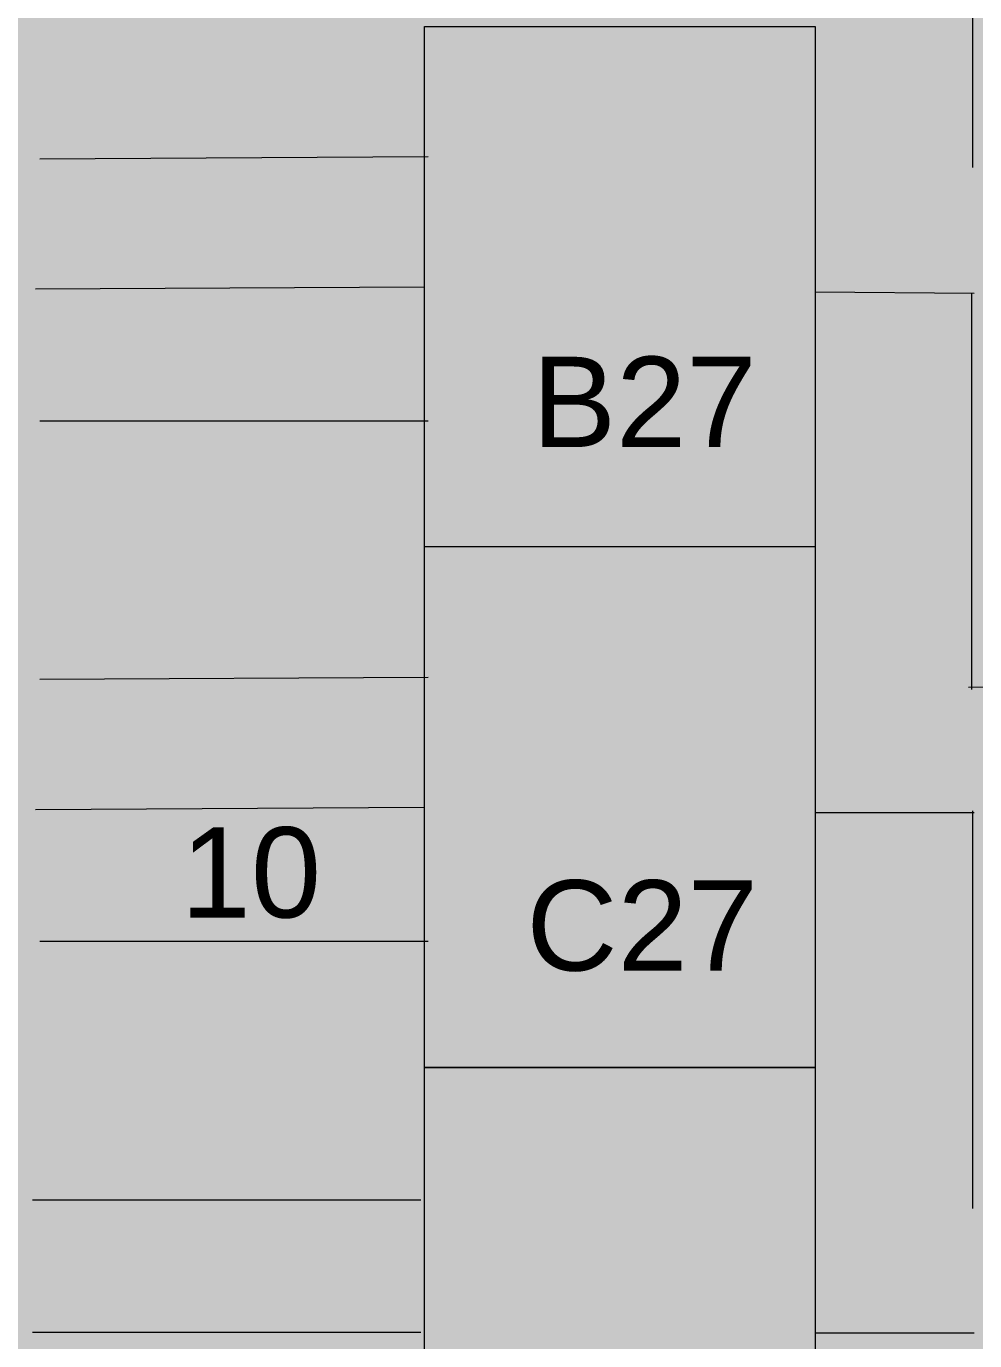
# Model space of a CAD drawing. Header units: millimetres. Extents: x 0 to 590, y 2 to 420.
# Drawn here: x 411.2 to 447.4, y 284.4 to 334.6 of the extents above; entities that cross this region are included whole.
import ezdxf
from ezdxf.xclip import XClip

# ---------------------------------------------------------------- set-up
doc = ezdxf.new("R2010")
doc.units = ezdxf.units.MM
doc.header["$MEASUREMENT"] = 0
doc.layers.get('0').update_dxf_attribs({"linetype": 'CONTINUOUS'})
doc.styles.add('Arial$001', font='arial.ttf', dxfattribs={"height": 3.452631})

# ---------------------------------------------------------------- blocks, each defined once
blk = doc.blocks.new('MF28FC3F0')
at = {"true_color": 0xffffff}
for points in [[(0, 420.2), (0, 2.206), (590.355, 2.206), (590.355, 420.2)], [(0, 420.2), (0, 2.437), (590.355, 2.437), (590.355, 420.2)]]:
    blk.add_hatch(color=0, dxfattribs=at).paths.add_polyline_path(points)

msp = doc.modelspace()

# ---------------------------------------------------------------- hatches: boundary and pattern name
at = {"true_color": 0xffffff}
for points in [[(426.424, 334.612), (426.424, 314.722), (441.342, 314.722), (441.342, 334.612)], [(426.424, 314.738), (426.424, 294.832), (441.342, 294.832), (441.342, 314.738)], [(426.424, 294.832), (426.424, 274.941), (441.342, 274.941), (441.342, 294.832)]]:
    msp.add_hatch(color=0, dxfattribs=at).paths.add_polyline_path(points)
at = {"true_color": 0x000007}
for points in [[(419.294, 330.924), (418.949, 330.924), (418.949, 333.18), (418.949, 333.18), (418.938, 333.171), (418.927, 333.163), (418.916, 333.154), (418.905, 333.146), (418.893, 333.137), (418.881, 333.128), (418.868, 333.118), (418.855, 333.109), (418.842, 333.1), (418.829, 333.09), (418.815, 333.08), (418.8, 333.071), (418.786, 333.061), (418.771, 333.051), (418.756, 333.041), (418.74, 333.031), (418.724, 333.021), (418.708, 333.011), (418.691, 333.001), (418.674, 332.99), (418.657, 332.98), (418.639, 332.97), (418.621, 332.96), (418.603, 332.949), (418.603, 332.949), (418.586, 332.939), (418.57, 332.929), (418.554, 332.919), (418.537, 332.909), (418.521, 332.9), (418.505, 332.891), (418.488, 332.881), (418.472, 332.872), (418.456, 332.864), (418.441, 332.855), (418.425, 332.846), (418.409, 332.838), (418.394, 332.83), (418.379, 332.822), (418.364, 332.814), (418.349, 332.807), (418.335, 332.799), (418.32, 332.792), (418.306, 332.785), (418.293, 332.778), (418.279, 332.771), (418.266, 332.764), (418.253, 332.758), (418.241, 332.752), (418.241, 333.097), (418.241, 333.097), (418.265, 333.11), (418.289, 333.122), (418.313, 333.135), (418.337, 333.148), (418.36, 333.161), (418.383, 333.175), (418.405, 333.188), (418.428, 333.202), (418.45, 333.216), (418.472, 333.229), (418.493, 333.244), (418.514, 333.258), (418.535, 333.272), (418.556, 333.287), (418.577, 333.302), (418.597, 333.317), (418.617, 333.332), (418.637, 333.347), (418.656, 333.363), (418.675, 333.379), (418.695, 333.395), (418.714, 333.411), (418.732, 333.427), (418.751, 333.443), (418.751, 333.443), (418.769, 333.46), (418.787, 333.476), (418.805, 333.493), (418.822, 333.509), (418.839, 333.525), (418.855, 333.542), (418.871, 333.558), (418.887, 333.574), (418.902, 333.591), (418.917, 333.607), (418.931, 333.623), (418.945, 333.639), (418.958, 333.655), (418.97, 333.67), (418.982, 333.686), (418.994, 333.702), (419.005, 333.717), (419.015, 333.733), (419.025, 333.748), (419.034, 333.763), (419.042, 333.778), (419.05, 333.793), (419.057, 333.807), (419.064, 333.822), (419.294, 333.822), (419.294, 330.924), (419.294, 333.822)], [(419.294, 310.704), (418.949, 310.704), (418.949, 312.977), (418.949, 312.977), (418.938, 312.966), (418.927, 312.956), (418.916, 312.946), (418.905, 312.935), (418.893, 312.925), (418.881, 312.915), (418.868, 312.905), (418.855, 312.894), (418.842, 312.884), (418.829, 312.874), (418.815, 312.863), (418.8, 312.853), (418.786, 312.843), (418.771, 312.832), (418.756, 312.822), (418.74, 312.812), (418.724, 312.802), (418.708, 312.791), (418.691, 312.781), (418.674, 312.771), (418.657, 312.76), (418.639, 312.75), (418.621, 312.74), (418.603, 312.73), (418.603, 312.73), (418.586, 312.719), (418.57, 312.709), (418.554, 312.7), (418.537, 312.69), (418.521, 312.68), (418.505, 312.671), (418.488, 312.662), (418.472, 312.653), (418.456, 312.645), (418.441, 312.636), (418.425, 312.628), (418.409, 312.62), (418.394, 312.613), (418.379, 312.606), (418.364, 312.599), (418.349, 312.592), (418.335, 312.585), (418.32, 312.579), (418.306, 312.573), (418.293, 312.568), (418.279, 312.562), (418.266, 312.557), (418.253, 312.553), (418.241, 312.548), (418.241, 312.894), (418.241, 312.894), (418.265, 312.905), (418.289, 312.915), (418.313, 312.927), (418.337, 312.938), (418.36, 312.95), (418.383, 312.962), (418.405, 312.974), (418.428, 312.987), (418.45, 313), (418.472, 313.013), (418.493, 313.027), (418.514, 313.04), (418.535, 313.054), (418.556, 313.069), (418.577, 313.083), (418.597, 313.098), (418.617, 313.113), (418.637, 313.128), (418.656, 313.143), (418.675, 313.159), (418.695, 313.175), (418.714, 313.191), (418.732, 313.207), (418.751, 313.224), (418.751, 313.224), (418.769, 313.24), (418.787, 313.256), (418.805, 313.273), (418.822, 313.289), (418.839, 313.306), (418.855, 313.322), (418.871, 313.339), (418.887, 313.355), (418.902, 313.372), (418.917, 313.388), (418.931, 313.405), (418.945, 313.421), (418.958, 313.438), (418.97, 313.454), (418.982, 313.471), (418.994, 313.487), (419.005, 313.503), (419.015, 313.52), (419.025, 313.536), (419.034, 313.553), (419.042, 313.569), (419.05, 313.586), (419.057, 313.602), (419.064, 313.619), (419.294, 313.619), (419.294, 310.704), (419.294, 313.619)]]:
    msp.add_hatch(color=0, dxfattribs=at).paths.add_polyline_path(points)
h = msp.add_hatch(color=0, dxfattribs=at)
edge = h.paths.add_edge_path()
edge.add_spline(control_points=[(434.393, 328.487), (434.278, 328.355), (434.146, 328.257), (434.015, 328.191), (434.015, 328.191), (433.883, 328.125), (433.718, 328.092), (433.57, 328.092), (433.57, 328.092), (433.274, 328.092), (433.027, 328.191), (432.862, 328.388), (432.862, 328.388), (432.714, 328.553), (432.648, 328.734), (432.648, 328.948), (432.648, 328.948), (432.648, 329.113), (432.714, 329.277), (432.829, 329.426), (432.829, 329.426), (432.944, 329.574), (433.109, 329.689), (433.339, 329.804), (433.339, 329.804), (433.208, 329.952), (433.125, 330.084), (433.076, 330.167), (433.076, 330.167), (433.027, 330.265), (433.01, 330.348), (433.01, 330.446), (433.01, 330.446), (433.01, 330.611), (433.076, 330.759), (433.224, 330.891), (433.224, 330.891), (433.356, 331.023), (433.521, 331.089), (433.735, 331.089), (433.735, 331.089), (433.932, 331.089), (434.097, 331.023), (434.212, 330.908), (434.212, 330.908), (434.344, 330.792), (434.41, 330.644), (434.41, 330.463), (434.41, 330.463), (434.41, 330.199), (434.229, 329.952), (433.85, 329.771)], knot_values=[0, 0, 0, 0, 0.019231, 0.019231, 0.019231, 0.019231, 0.038462, 0.038462, 0.038462, 0.038462, 0.057692, 0.057692, 0.057692, 0.057692, 0.076923, 0.076923, 0.076923, 0.076923, 0.096154, 0.096154, 0.096154, 0.096154, 0.115385, 0.115385, 0.115385, 0.115385, 0.134615, 0.134615, 0.134615, 0.134615, 0.153846, 0.153846, 0.153846, 0.153846, 0.173077, 0.173077, 0.173077, 0.173077, 0.192308, 0.192308, 0.192308, 0.192308, 0.211538, 0.211538, 0.211538, 0.211538, 0.230769, 0.230769, 0.230769, 0.230769, 1, 1, 1, 1], degree=3, periodic=0)
edge.add_line((433.85, 329.771), (434.377, 329.096))
edge.add_spline(control_points=[(434.377, 329.096), (434.443, 329.212), (434.476, 329.36), (434.509, 329.508)], knot_values=[0, 0, 0, 0, 1, 1, 1, 1], degree=3, periodic=0)
edge.add_line((434.509, 329.508), (434.887, 329.426))
edge.add_spline(control_points=[(434.887, 329.426), (434.821, 329.179), (434.739, 328.965), (434.624, 328.8), (434.624, 328.8), (434.756, 328.619), (434.904, 328.471), (435.085, 328.355)], knot_values=[0, 0, 0, 0, 0.125, 0.125, 0.125, 0.125, 1, 1, 1, 1], degree=3, periodic=0)
edge.add_line((435.085, 328.355), (434.838, 328.075))
edge.add_spline(control_points=[(434.838, 328.075), (434.69, 328.174), (434.541, 328.306), (434.393, 328.487)], knot_values=[0, 0, 0, 0, 1, 1, 1, 1], degree=3, periodic=0)
h.paths.add_polyline_path([(433.669, 329.985), (433.669, 329.985), (433.689, 329.998), (433.709, 330.01), (433.727, 330.022), (433.746, 330.033), (433.763, 330.045), (433.78, 330.056), (433.796, 330.068), (433.811, 330.079), (433.826, 330.09), (433.84, 330.1), (433.854, 330.111), (433.866, 330.121), (433.878, 330.131), (433.89, 330.142), (433.9, 330.151), (433.91, 330.161), (433.92, 330.171), (433.928, 330.18), (433.936, 330.189), (433.943, 330.198), (433.95, 330.207), (433.956, 330.216), (433.961, 330.224), (433.965, 330.232), (433.965, 330.232), (433.971, 330.241), (433.977, 330.249), (433.983, 330.258), (433.988, 330.267), (433.994, 330.276), (433.999, 330.285), (434.004, 330.294), (434.008, 330.303), (434.013, 330.313), (434.017, 330.322), (434.021, 330.332), (434.025, 330.341), (434.028, 330.351), (434.032, 330.361), (434.034, 330.371), (434.037, 330.381), (434.04, 330.391), (434.042, 330.401), (434.043, 330.412), (434.045, 330.422), (434.046, 330.432), (434.047, 330.442), (434.047, 330.453), (434.048, 330.463), (434.047, 330.475), (434.047, 330.487), (434.046, 330.499), (434.045, 330.511), (434.043, 330.522), (434.041, 330.534), (434.039, 330.545), (434.037, 330.556), (434.034, 330.566), (434.03, 330.577), (434.027, 330.587), (434.023, 330.597), (434.019, 330.606), (434.014, 330.616), (434.009, 330.625), (434.004, 330.634), (433.998, 330.642), (433.992, 330.65), (433.986, 330.658), (433.979, 330.666), (433.972, 330.673), (433.964, 330.68), (433.957, 330.687), (433.949, 330.693), (433.949, 330.693), (433.94, 330.702), (433.932, 330.709), (433.923, 330.717), (433.914, 330.724), (433.906, 330.73), (433.896, 330.737), (433.887, 330.743), (433.878, 330.748), (433.869, 330.754), (433.859, 330.759), (433.849, 330.763), (433.84, 330.768), (433.83, 330.771), (433.82, 330.775), (433.81, 330.778), (433.8, 330.781), (433.79, 330.784), (433.78, 330.786), (433.769, 330.788), (433.759, 330.789), (433.749, 330.791), (433.739, 330.792), (433.728, 330.792), (433.718, 330.792), (433.718, 330.792), (433.706, 330.792), (433.694, 330.792), (433.682, 330.791), (433.67, 330.79), (433.659, 330.788), (433.647, 330.786), (433.636, 330.784), (433.625, 330.782), (433.614, 330.779), (433.603, 330.776), (433.593, 330.773), (433.582, 330.77), (433.572, 330.766), (433.562, 330.762), (433.552, 330.758), (433.543, 330.753), (433.533, 330.749), (433.524, 330.744), (433.515, 330.738), (433.506, 330.733), (433.497, 330.728), (433.488, 330.722), (433.48, 330.716), (433.471, 330.71), (433.463, 330.702), (433.455, 330.693), (433.448, 330.684), (433.441, 330.676), (433.434, 330.667), (433.428, 330.658), (433.422, 330.648), (433.416, 330.639), (433.411, 330.63), (433.406, 330.62), (433.401, 330.611), (433.397, 330.601), (433.393, 330.591), (433.39, 330.581), (433.386, 330.571), (433.383, 330.561), (433.381, 330.551), (433.379, 330.541), (433.377, 330.531), (433.375, 330.52), (433.374, 330.51), (433.373, 330.5), (433.373, 330.49), (433.372, 330.479), (433.372, 330.473), (433.373, 330.467), (433.373, 330.461), (433.374, 330.455), (433.374, 330.449), (433.375, 330.442), (433.376, 330.436), (433.377, 330.43), (433.378, 330.424), (433.38, 330.418), (433.381, 330.411), (433.383, 330.405), (433.384, 330.399), (433.386, 330.393), (433.388, 330.387), (433.389, 330.381), (433.391, 330.374), (433.393, 330.368), (433.395, 330.362), (433.397, 330.356), (433.399, 330.35), (433.401, 330.344), (433.403, 330.337), (433.405, 330.331), (433.409, 330.325), (433.414, 330.319), (433.418, 330.313), (433.422, 330.307), (433.426, 330.3), (433.43, 330.294), (433.435, 330.288), (433.439, 330.282), (433.443, 330.276), (433.448, 330.269), (433.452, 330.263), (433.457, 330.257), (433.461, 330.251), (433.466, 330.245), (433.471, 330.239), (433.476, 330.232), (433.481, 330.226), (433.486, 330.22), (433.492, 330.214), (433.497, 330.208), (433.503, 330.202), (433.509, 330.195), (433.515, 330.189), (433.521, 330.183)])
h.paths.add_polyline_path([(433.669, 329.985), (433.521, 330.183)])
edge = h.paths.add_edge_path()
edge.add_line((434.179, 328.767), (433.521, 329.574))
edge.add_spline(control_points=[(433.521, 329.574), (433.323, 329.459), (433.208, 329.36), (433.125, 329.261), (433.125, 329.261), (433.06, 329.162), (433.027, 329.063), (433.027, 328.965), (433.027, 328.965), (433.027, 328.849), (433.076, 328.718), (433.175, 328.602), (433.175, 328.602), (433.274, 328.471), (433.405, 328.405), (433.57, 328.405), (433.57, 328.405), (433.669, 328.405), (433.784, 328.438), (433.899, 328.504), (433.899, 328.504), (434.015, 328.569), (434.097, 328.668), (434.179, 328.767)], knot_values=[0, 0, 0, 0, 0.041667, 0.041667, 0.041667, 0.041667, 0.083333, 0.083333, 0.083333, 0.083333, 0.125, 0.125, 0.125, 0.125, 0.166667, 0.166667, 0.166667, 0.166667, 0.208333, 0.208333, 0.208333, 0.208333, 1, 1, 1, 1], degree=3, periodic=0)
h = msp.add_hatch(color=0, dxfattribs=at)
h.paths.add_polyline_path([(419.097, 325.622), (419.097, 326.314), (417.845, 326.314), (417.845, 326.643), (419.163, 328.504), (419.459, 328.504), (419.459, 326.643), (419.854, 326.643), (419.854, 326.314), (419.459, 326.314), (419.459, 325.622)])
h.paths.add_polyline_path([(419.097, 326.643), (419.097, 327.944), (418.191, 326.643)])
h = msp.add_hatch(color=0, dxfattribs=at)
edge = h.paths.add_edge_path()
edge.add_line((419.805, 322.757), (419.459, 322.724))
edge.add_spline(control_points=[(419.459, 322.724), (419.426, 322.856), (419.377, 322.955), (419.311, 323.021), (419.311, 323.021), (419.229, 323.119), (419.097, 323.185), (418.965, 323.185), (418.965, 323.185), (418.85, 323.185), (418.751, 323.152), (418.669, 323.086), (418.669, 323.086), (418.553, 323.004), (418.471, 322.889), (418.405, 322.724), (418.405, 322.724), (418.339, 322.576), (418.306, 322.345), (418.306, 322.049), (418.306, 322.049), (418.389, 322.181), (418.488, 322.28), (418.619, 322.345), (418.619, 322.345), (418.735, 322.411), (418.866, 322.444), (418.998, 322.444), (418.998, 322.444), (419.245, 322.444), (419.443, 322.362), (419.607, 322.181), (419.607, 322.181), (419.772, 322), (419.854, 321.786), (419.854, 321.506), (419.854, 321.506), (419.854, 321.325), (419.821, 321.16), (419.739, 320.995), (419.739, 320.995), (419.657, 320.847), (419.558, 320.715), (419.41, 320.633), (419.41, 320.633), (419.278, 320.551), (419.13, 320.518), (418.949, 320.518), (418.949, 320.518), (418.652, 320.518), (418.405, 320.617), (418.224, 320.847), (418.224, 320.847), (418.043, 321.061), (417.944, 321.423), (417.944, 321.917), (417.944, 321.917), (417.944, 322.477), (418.043, 322.889), (418.257, 323.136), (418.257, 323.136), (418.438, 323.366), (418.685, 323.465), (418.982, 323.465), (418.982, 323.465), (419.212, 323.465), (419.393, 323.399), (419.541, 323.284), (419.541, 323.284), (419.69, 323.152), (419.772, 322.971), (419.805, 322.757)], knot_values=[0, 0, 0, 0, 0.013889, 0.013889, 0.013889, 0.013889, 0.027778, 0.027778, 0.027778, 0.027778, 0.041667, 0.041667, 0.041667, 0.041667, 0.055556, 0.055556, 0.055556, 0.055556, 0.069444, 0.069444, 0.069444, 0.069444, 0.083333, 0.083333, 0.083333, 0.083333, 0.097222, 0.097222, 0.097222, 0.097222, 0.111111, 0.111111, 0.111111, 0.111111, 0.125, 0.125, 0.125, 0.125, 0.138889, 0.138889, 0.138889, 0.138889, 0.152778, 0.152778, 0.152778, 0.152778, 0.166667, 0.166667, 0.166667, 0.166667, 0.180556, 0.180556, 0.180556, 0.180556, 0.194444, 0.194444, 0.194444, 0.194444, 0.208333, 0.208333, 0.208333, 0.208333, 0.222222, 0.222222, 0.222222, 0.222222, 0.236111, 0.236111, 0.236111, 0.236111, 1, 1, 1, 1], degree=3, periodic=0)
edge = h.paths.add_edge_path()
edge.add_spline(control_points=[(418.356, 321.506), (418.356, 321.374), (418.372, 321.259), (418.438, 321.143), (418.438, 321.143), (418.488, 321.045), (418.553, 320.946), (418.652, 320.896), (418.652, 320.896), (418.751, 320.831), (418.85, 320.814), (418.949, 320.814), (418.949, 320.814), (419.097, 320.814), (419.229, 320.864), (419.327, 320.995), (419.327, 320.995), (419.443, 321.111), (419.492, 321.275), (419.492, 321.489), (419.492, 321.489), (419.492, 321.687), (419.443, 321.835), (419.327, 321.95), (419.327, 321.95), (419.229, 322.066), (419.097, 322.131), (418.932, 322.131), (418.932, 322.131), (418.767, 322.131), (418.636, 322.066), (418.521, 321.95), (418.521, 321.95), (418.405, 321.835), (418.356, 321.687), (418.356, 321.506)], knot_values=[0, 0, 0, 0, 0.027778, 0.027778, 0.027778, 0.027778, 0.055556, 0.055556, 0.055556, 0.055556, 0.083333, 0.083333, 0.083333, 0.083333, 0.111111, 0.111111, 0.111111, 0.111111, 0.138889, 0.138889, 0.138889, 0.138889, 0.166667, 0.166667, 0.166667, 0.166667, 0.194444, 0.194444, 0.194444, 0.194444, 0.222222, 0.222222, 0.222222, 0.222222, 1, 1, 1, 1], degree=3, periodic=0)
h = msp.add_hatch(color=0, dxfattribs=at)
edge = h.paths.add_edge_path()
edge.add_spline(control_points=[(434.393, 308.531), (434.278, 308.399), (434.146, 308.3), (434.015, 308.234), (434.015, 308.234), (433.883, 308.169), (433.718, 308.136), (433.57, 308.136), (433.57, 308.136), (433.274, 308.136), (433.027, 308.234), (432.862, 308.432), (432.862, 308.432), (432.714, 308.597), (432.648, 308.778), (432.648, 308.975), (432.648, 308.975), (432.648, 309.157), (432.714, 309.321), (432.829, 309.469), (432.829, 309.469), (432.944, 309.618), (433.109, 309.733), (433.339, 309.848), (433.339, 309.848), (433.208, 309.996), (433.125, 310.112), (433.076, 310.21), (433.076, 310.21), (433.027, 310.309), (433.01, 310.391), (433.01, 310.474), (433.01, 310.474), (433.01, 310.655), (433.076, 310.803), (433.224, 310.935), (433.224, 310.935), (433.356, 311.067), (433.521, 311.132), (433.735, 311.132), (433.735, 311.132), (433.932, 311.132), (434.097, 311.067), (434.212, 310.951), (434.212, 310.951), (434.344, 310.82), (434.41, 310.671), (434.41, 310.507), (434.41, 310.507), (434.41, 310.227), (434.229, 309.996), (433.85, 309.799)], knot_values=[0, 0, 0, 0, 0.019231, 0.019231, 0.019231, 0.019231, 0.038462, 0.038462, 0.038462, 0.038462, 0.057692, 0.057692, 0.057692, 0.057692, 0.076923, 0.076923, 0.076923, 0.076923, 0.096154, 0.096154, 0.096154, 0.096154, 0.115385, 0.115385, 0.115385, 0.115385, 0.134615, 0.134615, 0.134615, 0.134615, 0.153846, 0.153846, 0.153846, 0.153846, 0.173077, 0.173077, 0.173077, 0.173077, 0.192308, 0.192308, 0.192308, 0.192308, 0.211538, 0.211538, 0.211538, 0.211538, 0.230769, 0.230769, 0.230769, 0.230769, 1, 1, 1, 1], degree=3, periodic=0)
edge.add_line((433.85, 309.799), (434.377, 309.14))
edge.add_spline(control_points=[(434.377, 309.14), (434.443, 309.255), (434.476, 309.387), (434.509, 309.552)], knot_values=[0, 0, 0, 0, 1, 1, 1, 1], degree=3, periodic=0)
edge.add_line((434.509, 309.552), (434.887, 309.469))
edge.add_spline(control_points=[(434.887, 309.469), (434.821, 309.206), (434.739, 309.008), (434.624, 308.844), (434.624, 308.844), (434.756, 308.663), (434.904, 308.514), (435.085, 308.399)], knot_values=[0, 0, 0, 0, 0.125, 0.125, 0.125, 0.125, 1, 1, 1, 1], degree=3, periodic=0)
edge.add_line((435.085, 308.399), (434.838, 308.119))
edge.add_spline(control_points=[(434.838, 308.119), (434.69, 308.202), (434.541, 308.35), (434.393, 308.531)], knot_values=[0, 0, 0, 0, 1, 1, 1, 1], degree=3, periodic=0)
h.paths.add_polyline_path([(433.669, 310.029), (433.669, 310.029), (433.689, 310.041), (433.709, 310.054), (433.727, 310.065), (433.746, 310.077), (433.763, 310.089), (433.78, 310.1), (433.796, 310.111), (433.811, 310.123), (433.826, 310.133), (433.84, 310.144), (433.854, 310.155), (433.866, 310.165), (433.878, 310.175), (433.89, 310.185), (433.9, 310.195), (433.91, 310.205), (433.92, 310.214), (433.928, 310.224), (433.936, 310.233), (433.943, 310.242), (433.95, 310.251), (433.956, 310.259), (433.961, 310.268), (433.965, 310.276), (433.965, 310.276), (433.971, 310.284), (433.977, 310.293), (433.983, 310.301), (433.988, 310.309), (433.994, 310.318), (433.999, 310.326), (434.004, 310.335), (434.008, 310.343), (434.013, 310.352), (434.017, 310.361), (434.021, 310.37), (434.025, 310.379), (434.028, 310.388), (434.032, 310.398), (434.034, 310.408), (434.037, 310.418), (434.04, 310.428), (434.042, 310.438), (434.043, 310.449), (434.045, 310.46), (434.046, 310.471), (434.047, 310.483), (434.047, 310.495), (434.048, 310.507), (434.047, 310.519), (434.047, 310.531), (434.046, 310.542), (434.045, 310.554), (434.043, 310.564), (434.041, 310.575), (434.039, 310.586), (434.037, 310.596), (434.034, 310.606), (434.03, 310.615), (434.027, 310.625), (434.023, 310.634), (434.019, 310.644), (434.014, 310.653), (434.009, 310.661), (434.004, 310.67), (433.998, 310.679), (433.992, 310.687), (433.986, 310.696), (433.979, 310.704), (433.972, 310.712), (433.964, 310.721), (433.957, 310.729), (433.949, 310.737), (433.949, 310.737), (433.94, 310.745), (433.932, 310.753), (433.923, 310.76), (433.914, 310.767), (433.906, 310.774), (433.896, 310.78), (433.887, 310.786), (433.878, 310.792), (433.869, 310.797), (433.859, 310.802), (433.849, 310.807), (433.84, 310.811), (433.83, 310.815), (433.82, 310.819), (433.81, 310.822), (433.8, 310.825), (433.79, 310.828), (433.78, 310.83), (433.769, 310.832), (433.759, 310.833), (433.749, 310.834), (433.739, 310.835), (433.728, 310.836), (433.718, 310.836), (433.718, 310.836), (433.706, 310.836), (433.694, 310.835), (433.682, 310.834), (433.67, 310.833), (433.659, 310.832), (433.647, 310.83), (433.636, 310.828), (433.625, 310.825), (433.614, 310.822), (433.603, 310.819), (433.593, 310.815), (433.582, 310.811), (433.572, 310.807), (433.562, 310.802), (433.552, 310.797), (433.543, 310.792), (433.533, 310.786), (433.524, 310.78), (433.515, 310.774), (433.506, 310.767), (433.497, 310.76), (433.488, 310.753), (433.48, 310.745), (433.471, 310.737), (433.463, 310.731), (433.455, 310.724), (433.448, 310.717), (433.441, 310.71), (433.434, 310.702), (433.428, 310.694), (433.422, 310.686), (433.416, 310.677), (433.411, 310.669), (433.406, 310.66), (433.401, 310.65), (433.397, 310.641), (433.393, 310.631), (433.39, 310.62), (433.386, 310.61), (433.383, 310.599), (433.381, 310.589), (433.379, 310.577), (433.377, 310.566), (433.375, 310.555), (433.374, 310.543), (433.373, 310.531), (433.373, 310.519), (433.372, 310.507), (433.372, 310.503), (433.373, 310.498), (433.373, 310.494), (433.374, 310.489), (433.374, 310.484), (433.375, 310.479), (433.376, 310.474), (433.377, 310.469), (433.378, 310.464), (433.38, 310.458), (433.381, 310.453), (433.383, 310.447), (433.384, 310.441), (433.386, 310.436), (433.388, 310.43), (433.389, 310.424), (433.391, 310.418), (433.393, 310.412), (433.395, 310.406), (433.397, 310.4), (433.399, 310.393), (433.401, 310.387), (433.403, 310.381), (433.405, 310.375), (433.409, 310.369), (433.414, 310.363), (433.418, 310.356), (433.422, 310.35), (433.426, 310.344), (433.43, 310.338), (433.435, 310.331), (433.439, 310.325), (433.443, 310.319), (433.448, 310.312), (433.452, 310.305), (433.457, 310.299), (433.461, 310.292), (433.466, 310.285), (433.471, 310.278), (433.476, 310.271), (433.481, 310.264), (433.486, 310.257), (433.492, 310.25), (433.497, 310.242), (433.503, 310.234), (433.509, 310.226), (433.515, 310.218), (433.521, 310.21)])
h.paths.add_polyline_path([(433.669, 310.029), (433.521, 310.21)])
edge = h.paths.add_edge_path()
edge.add_line((434.179, 308.811), (433.521, 309.618))
edge.add_spline(control_points=[(433.521, 309.618), (433.323, 309.502), (433.208, 309.387), (433.125, 309.288), (433.125, 309.288), (433.06, 309.189), (433.027, 309.091), (433.027, 309.008), (433.027, 309.008), (433.027, 308.893), (433.076, 308.761), (433.175, 308.63), (433.175, 308.63), (433.274, 308.514), (433.405, 308.449), (433.57, 308.449), (433.57, 308.449), (433.669, 308.449), (433.784, 308.481), (433.899, 308.547), (433.899, 308.547), (434.015, 308.613), (434.097, 308.696), (434.179, 308.811)], knot_values=[0, 0, 0, 0, 0.041667, 0.041667, 0.041667, 0.041667, 0.083333, 0.083333, 0.083333, 0.083333, 0.125, 0.125, 0.125, 0.125, 0.166667, 0.166667, 0.166667, 0.166667, 0.208333, 0.208333, 0.208333, 0.208333, 1, 1, 1, 1], degree=3, periodic=0)
h = msp.add_hatch(color=0, dxfattribs=at)
edge = h.paths.add_edge_path()
edge.add_line((419.805, 307.839), (419.459, 307.806))
edge.add_spline(control_points=[(419.459, 307.806), (419.426, 307.955), (419.377, 308.053), (419.311, 308.119), (419.311, 308.119), (419.229, 308.218), (419.097, 308.267), (418.965, 308.267), (418.965, 308.267), (418.85, 308.267), (418.751, 308.234), (418.669, 308.169), (418.669, 308.169), (418.553, 308.086), (418.471, 307.971), (418.405, 307.823), (418.405, 307.823), (418.339, 307.658), (418.306, 307.444), (418.306, 307.148), (418.306, 307.148), (418.389, 307.279), (418.488, 307.378), (418.619, 307.444), (418.619, 307.444), (418.735, 307.51), (418.866, 307.526), (418.998, 307.526), (418.998, 307.526), (419.245, 307.526), (419.443, 307.444), (419.607, 307.279), (419.607, 307.279), (419.772, 307.098), (419.854, 306.868), (419.854, 306.604), (419.854, 306.604), (419.854, 306.407), (419.821, 306.242), (419.739, 306.094), (419.739, 306.094), (419.657, 305.929), (419.558, 305.814), (419.41, 305.732), (419.41, 305.732), (419.278, 305.649), (419.13, 305.6), (418.949, 305.6), (418.949, 305.6), (418.652, 305.6), (418.405, 305.715), (418.224, 305.929), (418.224, 305.929), (418.043, 306.16), (417.944, 306.506), (417.944, 307.016), (417.944, 307.016), (417.944, 307.576), (418.043, 307.971), (418.257, 308.234), (418.257, 308.234), (418.438, 308.449), (418.685, 308.564), (418.982, 308.564), (418.982, 308.564), (419.212, 308.564), (419.393, 308.498), (419.541, 308.366), (419.541, 308.366), (419.69, 308.251), (419.772, 308.07), (419.805, 307.839)], knot_values=[0, 0, 0, 0, 0.013889, 0.013889, 0.013889, 0.013889, 0.027778, 0.027778, 0.027778, 0.027778, 0.041667, 0.041667, 0.041667, 0.041667, 0.055556, 0.055556, 0.055556, 0.055556, 0.069444, 0.069444, 0.069444, 0.069444, 0.083333, 0.083333, 0.083333, 0.083333, 0.097222, 0.097222, 0.097222, 0.097222, 0.111111, 0.111111, 0.111111, 0.111111, 0.125, 0.125, 0.125, 0.125, 0.138889, 0.138889, 0.138889, 0.138889, 0.152778, 0.152778, 0.152778, 0.152778, 0.166667, 0.166667, 0.166667, 0.166667, 0.180556, 0.180556, 0.180556, 0.180556, 0.194444, 0.194444, 0.194444, 0.194444, 0.208333, 0.208333, 0.208333, 0.208333, 0.222222, 0.222222, 0.222222, 0.222222, 0.236111, 0.236111, 0.236111, 0.236111, 1, 1, 1, 1], degree=3, periodic=0)
edge = h.paths.add_edge_path()
edge.add_spline(control_points=[(418.356, 306.588), (418.356, 306.473), (418.372, 306.357), (418.438, 306.242), (418.438, 306.242), (418.488, 306.127), (418.553, 306.045), (418.652, 305.995), (418.652, 305.995), (418.751, 305.929), (418.85, 305.896), (418.949, 305.896), (418.949, 305.896), (419.097, 305.896), (419.229, 305.962), (419.327, 306.077), (419.327, 306.077), (419.443, 306.209), (419.492, 306.374), (419.492, 306.571), (419.492, 306.571), (419.492, 306.769), (419.443, 306.934), (419.327, 307.049), (419.327, 307.049), (419.229, 307.164), (419.097, 307.214), (418.932, 307.214), (418.932, 307.214), (418.767, 307.214), (418.636, 307.164), (418.521, 307.049), (418.521, 307.049), (418.405, 306.934), (418.356, 306.786), (418.356, 306.588)], knot_values=[0, 0, 0, 0, 0.027778, 0.027778, 0.027778, 0.027778, 0.055556, 0.055556, 0.055556, 0.055556, 0.083333, 0.083333, 0.083333, 0.083333, 0.111111, 0.111111, 0.111111, 0.111111, 0.138889, 0.138889, 0.138889, 0.138889, 0.166667, 0.166667, 0.166667, 0.166667, 0.194444, 0.194444, 0.194444, 0.194444, 0.222222, 0.222222, 0.222222, 0.222222, 1, 1, 1, 1], degree=3, periodic=0)
h = msp.add_hatch(color=0, dxfattribs=at)
edge = h.paths.add_edge_path()
edge.add_line((417.961, 291.752), (418.339, 291.785))
edge.add_spline(control_points=[(418.339, 291.785), (418.356, 291.604), (418.422, 291.473), (418.521, 291.39), (418.521, 291.39), (418.636, 291.291), (418.751, 291.242), (418.899, 291.242), (418.899, 291.242), (419.064, 291.242), (419.212, 291.308), (419.327, 291.44), (419.327, 291.44), (419.443, 291.571), (419.508, 291.736), (419.508, 291.95), (419.508, 291.95), (419.508, 292.148), (419.443, 292.312), (419.327, 292.428), (419.327, 292.428), (419.212, 292.543), (419.064, 292.609), (418.883, 292.609), (418.883, 292.609), (418.767, 292.609), (418.669, 292.576), (418.57, 292.526), (418.57, 292.526), (418.488, 292.477), (418.405, 292.411), (418.356, 292.329)], knot_values=[0, 0, 0, 0, 0.03125, 0.03125, 0.03125, 0.03125, 0.0625, 0.0625, 0.0625, 0.0625, 0.09375, 0.09375, 0.09375, 0.09375, 0.125, 0.125, 0.125, 0.125, 0.15625, 0.15625, 0.15625, 0.15625, 0.1875, 0.1875, 0.1875, 0.1875, 0.21875, 0.21875, 0.21875, 0.21875, 1, 1, 1, 1], degree=3, periodic=0)
edge.add_line((418.356, 292.329), (418.027, 292.378))
edge.add_line((418.027, 292.378), (418.306, 293.86))
edge.add_line((418.306, 293.86), (419.739, 293.86))
edge.add_line((419.739, 293.86), (419.739, 293.514))
edge.add_line((419.739, 293.514), (418.586, 293.514))
edge.add_line((418.586, 293.514), (418.438, 292.74))
edge.add_spline(control_points=[(418.438, 292.74), (418.603, 292.856), (418.784, 292.922), (418.982, 292.922), (418.982, 292.922), (419.229, 292.922), (419.443, 292.839), (419.624, 292.658), (419.624, 292.658), (419.788, 292.477), (419.887, 292.263), (419.887, 291.983), (419.887, 291.983), (419.887, 291.72), (419.805, 291.489), (419.657, 291.308), (419.657, 291.308), (419.459, 291.077), (419.212, 290.946), (418.899, 290.946), (418.899, 290.946), (418.636, 290.946), (418.405, 291.028), (418.241, 291.176), (418.241, 291.176), (418.076, 291.324), (417.977, 291.522), (417.961, 291.752)], knot_values=[0, 0, 0, 0, 0.035714, 0.035714, 0.035714, 0.035714, 0.071429, 0.071429, 0.071429, 0.071429, 0.107143, 0.107143, 0.107143, 0.107143, 0.142857, 0.142857, 0.142857, 0.142857, 0.178571, 0.178571, 0.178571, 0.178571, 0.214286, 0.214286, 0.214286, 0.214286, 1, 1, 1, 1], degree=3, periodic=0)
h = msp.add_hatch(color=0, dxfattribs=at)
edge = h.paths.add_edge_path()
edge.add_spline(control_points=[(434.393, 288.558), (434.278, 288.426), (434.146, 288.344), (434.015, 288.278), (434.015, 288.278), (433.883, 288.212), (433.718, 288.179), (433.57, 288.179), (433.57, 288.179), (433.274, 288.179), (433.027, 288.278), (432.862, 288.476), (432.862, 288.476), (432.714, 288.641), (432.648, 288.822), (432.648, 289.019), (432.648, 289.019), (432.648, 289.2), (432.714, 289.365), (432.829, 289.513), (432.829, 289.513), (432.944, 289.645), (433.109, 289.777), (433.339, 289.892), (433.339, 289.892), (433.208, 290.04), (433.125, 290.155), (433.076, 290.254), (433.076, 290.254), (433.027, 290.336), (433.01, 290.435), (433.01, 290.518), (433.01, 290.518), (433.01, 290.699), (433.076, 290.847), (433.224, 290.979), (433.224, 290.979), (433.356, 291.094), (433.521, 291.16), (433.735, 291.16), (433.735, 291.16), (433.932, 291.16), (434.097, 291.11), (434.212, 290.979), (434.212, 290.979), (434.344, 290.863), (434.41, 290.715), (434.41, 290.551), (434.41, 290.551), (434.41, 290.271), (434.229, 290.04), (433.85, 289.842)], knot_values=[0, 0, 0, 0, 0.019231, 0.019231, 0.019231, 0.019231, 0.038462, 0.038462, 0.038462, 0.038462, 0.057692, 0.057692, 0.057692, 0.057692, 0.076923, 0.076923, 0.076923, 0.076923, 0.096154, 0.096154, 0.096154, 0.096154, 0.115385, 0.115385, 0.115385, 0.115385, 0.134615, 0.134615, 0.134615, 0.134615, 0.153846, 0.153846, 0.153846, 0.153846, 0.173077, 0.173077, 0.173077, 0.173077, 0.192308, 0.192308, 0.192308, 0.192308, 0.211538, 0.211538, 0.211538, 0.211538, 0.230769, 0.230769, 0.230769, 0.230769, 1, 1, 1, 1], degree=3, periodic=0)
edge.add_line((433.85, 289.842), (434.377, 289.184))
edge.add_spline(control_points=[(434.377, 289.184), (434.443, 289.299), (434.476, 289.431), (434.509, 289.579)], knot_values=[0, 0, 0, 0, 1, 1, 1, 1], degree=3, periodic=0)
edge.add_line((434.509, 289.579), (434.887, 289.513))
edge.add_spline(control_points=[(434.887, 289.513), (434.821, 289.25), (434.739, 289.052), (434.624, 288.887), (434.624, 288.887), (434.756, 288.706), (434.904, 288.558), (435.085, 288.443)], knot_values=[0, 0, 0, 0, 0.125, 0.125, 0.125, 0.125, 1, 1, 1, 1], degree=3, periodic=0)
edge.add_line((435.085, 288.443), (434.838, 288.163))
edge.add_spline(control_points=[(434.838, 288.163), (434.69, 288.245), (434.541, 288.377), (434.393, 288.558)], knot_values=[0, 0, 0, 0, 1, 1, 1, 1], degree=3, periodic=0)
h.paths.add_polyline_path([(433.669, 290.073), (433.669, 290.073), (433.689, 290.083), (433.709, 290.094), (433.727, 290.104), (433.746, 290.114), (433.763, 290.124), (433.78, 290.135), (433.796, 290.145), (433.811, 290.155), (433.826, 290.165), (433.84, 290.175), (433.854, 290.185), (433.866, 290.194), (433.878, 290.204), (433.89, 290.214), (433.9, 290.223), (433.91, 290.233), (433.92, 290.242), (433.928, 290.251), (433.936, 290.26), (433.943, 290.269), (433.95, 290.278), (433.956, 290.287), (433.961, 290.295), (433.965, 290.304), (433.965, 290.304), (433.971, 290.314), (433.977, 290.324), (433.983, 290.334), (433.988, 290.343), (433.994, 290.353), (433.999, 290.363), (434.004, 290.372), (434.008, 290.382), (434.013, 290.391), (434.017, 290.4), (434.021, 290.41), (434.025, 290.419), (434.028, 290.428), (434.032, 290.437), (434.034, 290.447), (434.037, 290.456), (434.04, 290.465), (434.042, 290.475), (434.043, 290.484), (434.045, 290.494), (434.046, 290.504), (434.047, 290.514), (434.047, 290.524), (434.048, 290.534), (434.047, 290.546), (434.047, 290.558), (434.046, 290.57), (434.045, 290.582), (434.043, 290.594), (434.041, 290.605), (434.039, 290.616), (434.037, 290.627), (434.034, 290.638), (434.03, 290.649), (434.027, 290.66), (434.023, 290.67), (434.019, 290.68), (434.014, 290.69), (434.009, 290.7), (434.004, 290.71), (433.998, 290.719), (433.992, 290.729), (433.986, 290.738), (433.979, 290.747), (433.972, 290.756), (433.964, 290.764), (433.957, 290.773), (433.949, 290.781), (433.949, 290.781), (433.94, 290.789), (433.932, 290.797), (433.923, 290.804), (433.914, 290.811), (433.906, 290.818), (433.896, 290.824), (433.887, 290.83), (433.878, 290.836), (433.869, 290.841), (433.859, 290.846), (433.849, 290.851), (433.84, 290.855), (433.83, 290.859), (433.82, 290.863), (433.81, 290.866), (433.8, 290.869), (433.79, 290.871), (433.78, 290.874), (433.769, 290.876), (433.759, 290.877), (433.749, 290.878), (433.739, 290.879), (433.728, 290.88), (433.718, 290.88), (433.718, 290.88), (433.706, 290.88), (433.694, 290.879), (433.682, 290.878), (433.67, 290.877), (433.659, 290.876), (433.647, 290.874), (433.636, 290.871), (433.625, 290.869), (433.614, 290.866), (433.603, 290.863), (433.593, 290.859), (433.582, 290.855), (433.572, 290.851), (433.562, 290.846), (433.552, 290.841), (433.543, 290.836), (433.533, 290.83), (433.524, 290.824), (433.515, 290.818), (433.506, 290.811), (433.497, 290.804), (433.488, 290.797), (433.48, 290.789), (433.471, 290.781), (433.463, 290.773), (433.455, 290.765), (433.448, 290.756), (433.441, 290.748), (433.434, 290.74), (433.428, 290.731), (433.422, 290.723), (433.416, 290.714), (433.411, 290.705), (433.406, 290.696), (433.401, 290.687), (433.397, 290.678), (433.393, 290.669), (433.39, 290.659), (433.386, 290.65), (433.383, 290.64), (433.381, 290.629), (433.379, 290.619), (433.377, 290.608), (433.375, 290.597), (433.374, 290.586), (433.373, 290.575), (433.373, 290.563), (433.372, 290.551), (433.372, 290.546), (433.373, 290.542), (433.373, 290.537), (433.374, 290.533), (433.374, 290.528), (433.375, 290.523), (433.376, 290.518), (433.377, 290.513), (433.378, 290.507), (433.38, 290.502), (433.381, 290.496), (433.383, 290.491), (433.384, 290.485), (433.386, 290.479), (433.388, 290.473), (433.389, 290.468), (433.391, 290.462), (433.393, 290.456), (433.395, 290.45), (433.397, 290.443), (433.399, 290.437), (433.401, 290.431), (433.403, 290.425), (433.405, 290.419), (433.409, 290.413), (433.414, 290.406), (433.418, 290.4), (433.422, 290.393), (433.426, 290.386), (433.43, 290.379), (433.435, 290.372), (433.439, 290.365), (433.443, 290.358), (433.448, 290.351), (433.452, 290.344), (433.457, 290.336), (433.461, 290.329), (433.466, 290.322), (433.471, 290.315), (433.476, 290.308), (433.481, 290.301), (433.486, 290.294), (433.492, 290.287), (433.497, 290.28), (433.503, 290.273), (433.509, 290.267), (433.515, 290.26), (433.521, 290.254)])
h.paths.add_polyline_path([(433.669, 290.073), (433.521, 290.254)])
edge = h.paths.add_edge_path()
edge.add_line((434.179, 288.838), (433.521, 289.645))
edge.add_spline(control_points=[(433.521, 289.645), (433.323, 289.53), (433.208, 289.431), (433.125, 289.332), (433.125, 289.332), (433.06, 289.233), (433.027, 289.134), (433.027, 289.036), (433.027, 289.036), (433.027, 288.92), (433.076, 288.805), (433.175, 288.673), (433.175, 288.673), (433.274, 288.558), (433.405, 288.492), (433.57, 288.492), (433.57, 288.492), (433.669, 288.492), (433.784, 288.525), (433.899, 288.591), (433.899, 288.591), (434.015, 288.657), (434.097, 288.739), (434.179, 288.838)], knot_values=[0, 0, 0, 0, 0.041667, 0.041667, 0.041667, 0.041667, 0.083333, 0.083333, 0.083333, 0.083333, 0.125, 0.125, 0.125, 0.125, 0.166667, 0.166667, 0.166667, 0.166667, 0.208333, 0.208333, 0.208333, 0.208333, 1, 1, 1, 1], degree=3, periodic=0)
h = msp.add_hatch(color=0, dxfattribs=at)
edge = h.paths.add_edge_path()
edge.add_spline(control_points=[(418.504, 287.521), (418.356, 287.57), (418.257, 287.653), (418.175, 287.751), (418.175, 287.751), (418.109, 287.85), (418.076, 287.965), (418.076, 288.114), (418.076, 288.114), (418.076, 288.311), (418.142, 288.492), (418.306, 288.641), (418.306, 288.641), (418.455, 288.789), (418.652, 288.855), (418.899, 288.855), (418.899, 288.855), (419.163, 288.855), (419.36, 288.789), (419.508, 288.641), (419.508, 288.641), (419.673, 288.492), (419.739, 288.311), (419.739, 288.097), (419.739, 288.097), (419.739, 287.965), (419.706, 287.85), (419.64, 287.751), (419.64, 287.751), (419.574, 287.653), (419.459, 287.57), (419.327, 287.521), (419.327, 287.521), (419.492, 287.455), (419.64, 287.373), (419.723, 287.241), (419.723, 287.241), (419.821, 287.109), (419.871, 286.961), (419.871, 286.78), (419.871, 286.78), (419.871, 286.533), (419.772, 286.319), (419.607, 286.154), (419.607, 286.154), (419.426, 285.99), (419.196, 285.907), (418.916, 285.907), (418.916, 285.907), (418.619, 285.907), (418.389, 285.99), (418.224, 286.154), (418.224, 286.154), (418.043, 286.319), (417.961, 286.533), (417.961, 286.78), (417.961, 286.78), (417.961, 286.978), (418.01, 287.126), (418.109, 287.257), (418.109, 287.257), (418.191, 287.389), (418.339, 287.471), (418.504, 287.521)], knot_values=[0, 0, 0, 0, 0.015625, 0.015625, 0.015625, 0.015625, 0.03125, 0.03125, 0.03125, 0.03125, 0.046875, 0.046875, 0.046875, 0.046875, 0.0625, 0.0625, 0.0625, 0.0625, 0.078125, 0.078125, 0.078125, 0.078125, 0.09375, 0.09375, 0.09375, 0.09375, 0.109375, 0.109375, 0.109375, 0.109375, 0.125, 0.125, 0.125, 0.125, 0.140625, 0.140625, 0.140625, 0.140625, 0.15625, 0.15625, 0.15625, 0.15625, 0.171875, 0.171875, 0.171875, 0.171875, 0.1875, 0.1875, 0.1875, 0.1875, 0.203125, 0.203125, 0.203125, 0.203125, 0.21875, 0.21875, 0.21875, 0.21875, 0.234375, 0.234375, 0.234375, 0.234375, 1, 1, 1, 1], degree=3, periodic=0)
edge = h.paths.add_edge_path()
edge.add_spline(control_points=[(418.438, 288.114), (418.438, 287.982), (418.488, 287.867), (418.57, 287.784), (418.57, 287.784), (418.652, 287.702), (418.767, 287.653), (418.916, 287.653), (418.916, 287.653), (419.047, 287.653), (419.163, 287.702), (419.245, 287.784), (419.245, 287.784), (419.344, 287.867), (419.377, 287.982), (419.377, 288.097), (419.377, 288.097), (419.377, 288.229), (419.344, 288.344), (419.245, 288.426), (419.245, 288.426), (419.163, 288.525), (419.047, 288.558), (418.916, 288.558), (418.916, 288.558), (418.767, 288.558), (418.669, 288.525), (418.57, 288.426), (418.57, 288.426), (418.488, 288.344), (418.438, 288.245), (418.438, 288.114)], knot_values=[0, 0, 0, 0, 0.03125, 0.03125, 0.03125, 0.03125, 0.0625, 0.0625, 0.0625, 0.0625, 0.09375, 0.09375, 0.09375, 0.09375, 0.125, 0.125, 0.125, 0.125, 0.15625, 0.15625, 0.15625, 0.15625, 0.1875, 0.1875, 0.1875, 0.1875, 0.21875, 0.21875, 0.21875, 0.21875, 1, 1, 1, 1], degree=3, periodic=0)
edge = h.paths.add_edge_path()
edge.add_spline(control_points=[(418.323, 286.78), (418.323, 286.681), (418.339, 286.582), (418.389, 286.484), (418.389, 286.484), (418.438, 286.401), (418.521, 286.319), (418.603, 286.269), (418.603, 286.269), (418.702, 286.22), (418.8, 286.187), (418.916, 286.187), (418.916, 286.187), (419.08, 286.187), (419.229, 286.253), (419.327, 286.352), (419.327, 286.352), (419.443, 286.467), (419.508, 286.599), (419.508, 286.78), (419.508, 286.78), (419.508, 286.945), (419.443, 287.093), (419.327, 287.192), (419.327, 287.192), (419.212, 287.307), (419.08, 287.356), (418.899, 287.356), (418.899, 287.356), (418.735, 287.356), (418.603, 287.307), (418.488, 287.192), (418.488, 287.192), (418.372, 287.093), (418.323, 286.945), (418.323, 286.78)], knot_values=[0, 0, 0, 0, 0.027778, 0.027778, 0.027778, 0.027778, 0.055556, 0.055556, 0.055556, 0.055556, 0.083333, 0.083333, 0.083333, 0.083333, 0.111111, 0.111111, 0.111111, 0.111111, 0.138889, 0.138889, 0.138889, 0.138889, 0.166667, 0.166667, 0.166667, 0.166667, 0.194444, 0.194444, 0.194444, 0.194444, 0.222222, 0.222222, 0.222222, 0.222222, 1, 1, 1, 1], degree=3, periodic=0)

# ---------------------------------------------------------------- linework, layer by layer
at = {"color": 0, "linetype": 'Continuous', "lineweight": 20, "true_color": 0x000007}
for points in [[(447.352, 344.393), (447.352, 329.228), (447.352, 329.228)], [(411.72, 329.557), (426.556, 329.64), (426.556, 329.64)], [(411.556, 324.585), (426.408, 324.667), (426.408, 324.667)], [(441.342, 324.469), (447.418, 324.42), (447.418, 324.42)], [(447.319, 324.437), (447.319, 309.272), (447.319, 309.272)], [(411.72, 319.546), (426.556, 319.546), (426.556, 319.546)], [(411.72, 309.667), (426.556, 309.749), (426.556, 309.749)], [(447.203, 309.371), (456.309, 309.404), (456.309, 309.404)], [(411.556, 304.694), (426.408, 304.777), (426.408, 304.777)], [(441.342, 304.579), (447.418, 304.579), (447.418, 304.579)], [(447.352, 304.645), (447.352, 289.447), (447.352, 289.447)], [(411.72, 299.656), (426.556, 299.656), (426.556, 299.656)], [(411.44, 289.777), (426.276, 289.777), (426.276, 289.777)], [(411.44, 284.722), (426.276, 284.722), (426.276, 284.722)], [(441.342, 284.689), (447.418, 284.689), (447.418, 284.689)]]:
    msp.add_lwpolyline(points, dxfattribs=at)
for points in [[(426.424, 334.612), (441.342, 334.612), (441.342, 314.722), (426.424, 314.722)], [(426.424, 314.738), (441.342, 314.738), (441.342, 294.832), (426.424, 294.832)], [(426.424, 294.832), (441.342, 294.832), (441.342, 274.941), (426.424, 274.941)]]:
    msp.add_lwpolyline(points, close=True, dxfattribs=at)

# ---------------------------------------------------------------- block references
at = {"color": 0, "true_color": 0xffffff}
ref = msp.add_blockref('MF28FC3F0', (0, 0), dxfattribs=at)
XClip(ref).set_block_clipping_path([(0, 2.1075862069), (590.3875862069, 420.2)])

# ---------------------------------------------------------------- texts
at = {"color": 0, "true_color": 0x000007, "style": 'Arial$001'}
for s, p in [('B27', (430.524, 318.542)), ('10', (417.104, 300.562)), ('C27', (430.31, 298.536))]:
    msp.add_text(s, height=3.4526, dxfattribs=at).set_placement(p)

doc.saveas('drawing.dxf')
